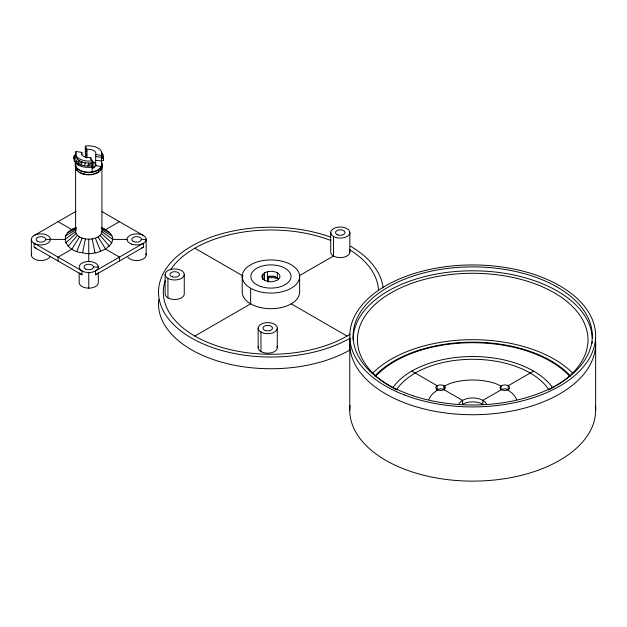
<?xml version="1.0" encoding="UTF-8"?>
<svg xmlns="http://www.w3.org/2000/svg" width="627" height="627" viewBox="0 0 627 627"><rect width="100%" height="100%" fill="white"/><g stroke="black" fill="none" stroke-linecap="round" stroke-linejoin="round"><path stroke-width="0.94" d="M88.752 261.49L88.768 239.185C83.728 239.052 76.518 237.492 75.608 231.59L75.608 168.687M95.696 160.402L101.472 160.904L103.51 160.41L103.055 154.893L101.676 152.957M92.028 165.92C85.617 166.327 75.585 165.747 74.002 158.004L76.055 153.458L74.205 155.762L74.002 159.352A13.857 8.002 0 0 0 87.858 167.354L92.028 167.268L92.169 162.761C85.053 164.298 73.1 160.716 76.055 151.507L81.831 152.4A7.179 4.146 0 0 0 90.625 157.471L92.169 160.81L92.169 171.939L98.071 169.972L101.472 166.57A13.151 7.595 0 0 0 101.919 164.603M74.205 155.762L74.002 158.004L75.608 155.425M92.028 167.268L92.169 166.273M76.071 227.742C56.595 233.824 66.305 252.015 82.584 252.744L85.358 238.926M82.584 252.744C98.415 257.901 128.582 239.953 102.287 228.11M101.935 164.713C103.62 178.217 73.908 178.217 75.601 164.713M88.768 239.185C93.799 239.052 101.018 237.492 101.919 231.59L101.919 166.751L102.397 166.751M88.768 163.02L87.858 166.006L92.169 162.761M84.269 165.732L85.358 162.761M76.815 251.364L82.192 238.166M80.93 164.932L82.192 162.001L78.061 163.663L78.061 165.011M85.241 174.353L92.294 174.353M78.061 163.663L79.464 160.794L75.859 162.009L77.372 159.219M74.472 160.081L76.055 157.385M79.464 236.959L71.862 249.17L58.068 257.109L58.068 261.012M101.033 169.329L100.155 170.544L100.571 170.685M267.408 271.742L264.539 272.808L262.204 275.143A9.037 5.22 0 0 0 273.27 281.539L277.322 280.183L279.658 277.847A9.037 5.22 0 0 0 268.591 271.46L267.408 271.742L267.455 281.601M68.053 246.317L77.372 235.384M81.949 173.569L84.567 173.898M65.663 242.986L76.055 233.55M437.685 389.861L433.351 393.121A45.442 26.24 0 0 0 428.813 399.454M65.655 235.838L76.055 229.623L75.608 231.59L64.847 239.412L45.7 239.389M79.127 172.315L81.51 173.028M34.156 235.486L76.212 211.205M119.436 221.676L105.665 229.631L101.535 227.805M95.516 274.822L143.356 247.203L143.356 243.3L95.516 270.919L95.516 274.822A9.57 5.525 0 0 0 97.036 273.678M194.825 336.064L250.635 303.836L250.635 288.216A28.701 16.568 0 0 1 263.505 260.487A28.701 16.568 0 0 1 298.656 280.786A28.701 16.568 0 0 1 250.635 288.216M299.682 275.519L333.509 255.988L333.509 236.465M533.593 371.09L508.231 385.738A4.781 2.759 0 0 0 501.459 385.738L500.699 386.31A4.781 2.759 0 0 0 501.459 389.641A4.781 2.759 0 0 0 507.235 390.08L508.231 389.641A4.781 2.759 0 0 0 508.231 385.738L508.231 389.641A4.781 2.759 0 0 0 501.459 389.641L482.861 400.379L482.861 404.29A14.35 8.284 0 0 0 462.561 404.29L462.561 400.379L443.955 389.641A4.781 2.759 0 0 1 438.187 390.08L437.191 389.641A4.781 2.759 0 0 1 437.191 385.738L411.821 371.09M68.037 232.507L76.525 228.22M93.76 173.71L98.408 172.315L98.071 169.972M75.961 227.813L71.839 229.647L58.068 221.676M76.956 170.685L77.372 170.544L75.601 168.788M268.278 276.327L270.049 276.186M75.13 166.751L75.608 166.751M127.022 239.389L112.68 239.389L101.919 231.59M141.373 239.389L146.154 239.389L146.154 255.017M93.541 267.008L98.321 267.008M101.472 155.433A13.151 7.595 0 0 0 85.358 146.13L86.91 149.469A7.179 4.146 0 0 1 95.696 154.54L101.472 155.433L101.472 166.57L95.696 165.677A7.179 4.146 0 0 1 92.357 168.193M95.696 156.491L101.472 157.385L103.526 156.962L101.919 155.425L101.472 157.385L103.51 159.062L103.51 160.41M101.472 168.718L101.935 168.788M101.848 228.643L109.466 232.492M194.825 248.182L243.025 276.005M291.226 303.836L347.037 336.064M102.115 211.675L143.356 235.486M34.156 247.203L81.988 274.822L81.988 270.919A9.57 5.525 0 0 1 86.275 261.678A9.57 5.525 0 0 1 97.992 268.442A9.57 5.525 0 0 1 81.988 270.919L34.156 243.3A9.57 5.525 0 0 1 38.443 234.059A9.57 5.525 0 0 1 50.16 240.823A9.57 5.525 0 0 1 34.156 243.3L34.156 247.203A9.57 5.525 0 0 0 36.131 248.08M102.272 230.101L111.865 235.815M507.729 389.861L512.063 393.121A45.442 26.24 0 0 1 516.609 399.454M437.191 389.641L437.191 385.738A4.781 2.759 0 0 1 443.955 385.738L444.715 386.31A4.781 2.759 0 0 1 443.955 389.641L444.339 389.923L444.339 386.02L449.99 383.52A45.442 26.24 0 0 1 495.432 383.52L501.083 386.02L501.083 389.923M101.472 153.458L103.055 154.893M101.472 233.55L111.872 242.962M100.155 235.384L109.482 246.293M98.071 236.959L105.689 249.162L119.436 257.109L119.436 261.012M85.358 148.09L86.91 151.42M85.358 151.601L86.91 155.324M95.343 238.166L100.735 251.356M92.169 238.926L94.967 252.736M595.65 343.745L595.65 410.144M443.955 385.738L443.955 389.641A4.781 2.759 0 0 0 436.431 390.213M349.842 232.554A9.57 5.525 0 0 1 335.492 237.343A9.57 5.525 0 0 1 335.492 227.773A9.57 5.525 0 0 1 349.842 232.554L349.842 252.085M349.772 343.745L349.772 410.144M330.711 232.554L330.711 252.085A9.57 5.525 0 0 0 341.527 257.564A9.57 5.525 0 0 0 349.513 250.659M299.635 276.499L299.635 292.119A28.701 16.568 0 0 1 270.935 308.688A28.701 16.568 0 0 1 242.234 292.119L242.234 276.499M277.322 272.808L277.322 277.824M277.283 328.148A9.57 5.525 0 0 1 262.932 332.937A9.57 5.525 0 0 1 262.932 323.367A9.57 5.525 0 0 1 277.283 328.148L277.283 347.679M268.591 282.26L268.591 276.476A9.037 5.22 0 0 1 278.756 278.905M264.539 272.808L264.539 280.622M262.862 274.493L262.862 279.509M262.697 274.461L262.697 278.647M260.957 332.059L260.957 351.582M258.152 328.148L258.152 347.679M184.267 274.446A9.57 5.525 0 0 1 169.917 279.227A9.57 5.525 0 0 1 169.917 269.665A9.57 5.525 0 0 1 184.267 274.446L184.267 293.977A9.57 5.525 0 0 1 174.698 299.502A9.57 5.525 0 0 1 165.128 293.977L165.128 274.446M167.934 278.349L167.934 297.88M98.321 272.87L98.321 282.636A9.57 5.525 0 0 1 88.752 288.161A9.57 5.525 0 0 1 79.19 282.636L79.19 272.87M95.696 154.54L95.696 165.677M93.838 162.26L93.838 168.114M90.625 157.471L90.625 159.423M88.752 272.533L88.752 288.161M86.91 149.469L86.91 157.965M85.358 146.13L85.358 157.267M81.831 152.4L81.831 154.352M31.35 239.389L31.35 255.017M350.289 334.105A107.632 62.144 0 0 1 222.906 347.734A107.632 62.144 0 0 1 165.105 280.794M170.45 269.853A107.632 62.144 0 0 1 330.727 240.454M349.49 249.64A107.632 62.144 0 0 1 378.528 290.497M276.962 346.253A9.57 5.525 0 0 1 267.721 353.205A9.57 5.525 0 0 1 258.481 346.253M350.422 338.016A112.413 64.902 0 0 1 197.607 341.315A112.413 64.902 0 0 1 180.482 253.582A112.413 64.902 0 0 1 330.742 237.163M350.422 246.231A112.413 64.902 0 0 1 383.105 287.879M350.422 349.733A112.413 64.902 0 0 1 224.537 362.955A112.413 64.902 0 0 1 158.756 299.596M271.82 276.131A17.101 9.875 0 0 1 275.355 276.452M268.113 277.808A14.452 8.339 0 0 1 278.161 278.764M393.16 387.22A86.103 49.713 0 0 1 472.711 356.528A86.103 49.713 0 0 1 552.262 387.22M458.846 404.094A14.35 8.284 0 0 1 472.711 397.957A14.35 8.284 0 0 1 486.576 404.094M396.601 389.704A81.322 46.954 0 0 1 472.711 359.287A81.322 46.954 0 0 1 548.821 389.704M375.675 376.294A110.023 63.523 0 0 1 472.711 342.718A110.023 63.523 0 0 1 569.739 376.294M595.384 339.105A122.939 70.976 0 0 1 472.711 414.729A122.939 70.976 0 0 1 350.031 339.105M374.836 376.035A110.979 64.072 0 0 1 472.711 342.17A110.979 64.072 0 0 1 570.586 376.035M592.264 341.652A119.592 69.048 0 0 1 592.139 343.455M353.119 339.842A119.592 69.048 0 0 1 471.143 270.801A119.592 69.048 0 0 1 592.264 338.031M595.384 405.504A122.939 70.976 0 0 1 472.711 481.128A122.939 70.976 0 0 1 350.031 405.504M372.869 372.963A115.29 66.556 0 0 1 572.553 372.963M385.213 383.175A115.29 66.556 0 0 1 393.294 291.594A115.29 66.556 0 0 1 552.128 291.594A115.29 66.556 0 0 1 560.209 383.175M559.386 383.724A115.29 66.556 0 0 1 555.741 386.02M554.229 386.906A115.29 66.556 0 0 1 548.727 389.884M396.695 389.884A115.29 66.556 0 0 1 391.193 386.906M390.433 386.467A115.29 66.556 0 0 1 386.036 383.724M50.16 256.443A9.57 5.525 0 0 1 38.443 260.354A9.57 5.525 0 0 1 31.679 253.582M145.832 253.582A9.57 5.525 0 0 1 139.069 260.354A9.57 5.525 0 0 1 127.352 256.443M143.356 247.203A9.57 5.525 0 0 1 141.373 248.08M81.988 274.822A9.57 5.525 0 0 1 80.468 273.678M92.169 160.81A13.151 7.595 0 0 1 76.055 151.507M103.314 156.915A13.857 8.002 0 0 1 103.526 158.31M92.357 161.601A7.179 4.146 0 0 1 95.939 165.191M92.169 171.939A13.151 7.595 0 0 1 76.055 162.636M101.935 162.565A13.637 7.869 0 0 1 88.768 172.472A13.637 7.869 0 0 1 75.601 162.565M172.307 276.836A4.781 2.759 0 0 0 179.479 274.446A4.781 2.759 0 0 0 172.307 272.055A4.781 2.759 0 0 0 172.307 276.836M265.331 330.547A4.781 2.759 0 0 0 272.502 328.148A4.781 2.759 0 0 0 265.331 325.758A4.781 2.759 0 0 0 265.331 330.547M337.882 234.953A4.781 2.759 0 0 0 345.062 232.554A4.781 2.759 0 0 0 337.882 230.164A4.781 2.759 0 0 0 337.882 234.953M260.887 286.539A20.088 11.599 0 0 0 291.022 276.499A20.088 11.599 0 0 0 260.887 266.451A20.088 11.599 0 0 0 260.887 286.539M404.407 394.955A122.939 70.976 0 0 0 595.384 340.579A122.939 70.976 0 0 0 418.334 272.275A122.939 70.976 0 0 0 404.407 394.955M412.911 395.731A119.592 69.048 0 0 0 592.303 335.939A119.592 69.048 0 0 0 412.911 276.139A119.592 69.048 0 0 0 412.911 395.731M37.534 241.348A4.781 2.759 0 0 0 45.536 240.11A4.781 2.759 0 0 0 39.681 236.724A4.781 2.759 0 0 0 37.534 241.348M133.206 241.348A4.781 2.759 0 0 0 141.208 240.11A4.781 2.759 0 0 0 135.354 236.724A4.781 2.759 0 0 0 133.206 241.348M131.803 244.177A9.57 5.525 0 0 0 146.154 239.389A9.57 5.525 0 0 0 131.803 234.608A9.57 5.525 0 0 0 131.803 244.177M85.374 268.959A4.781 2.759 0 0 0 93.376 267.729A4.781 2.759 0 0 0 87.514 264.343A4.781 2.759 0 0 0 85.374 268.959"/></g></svg>
